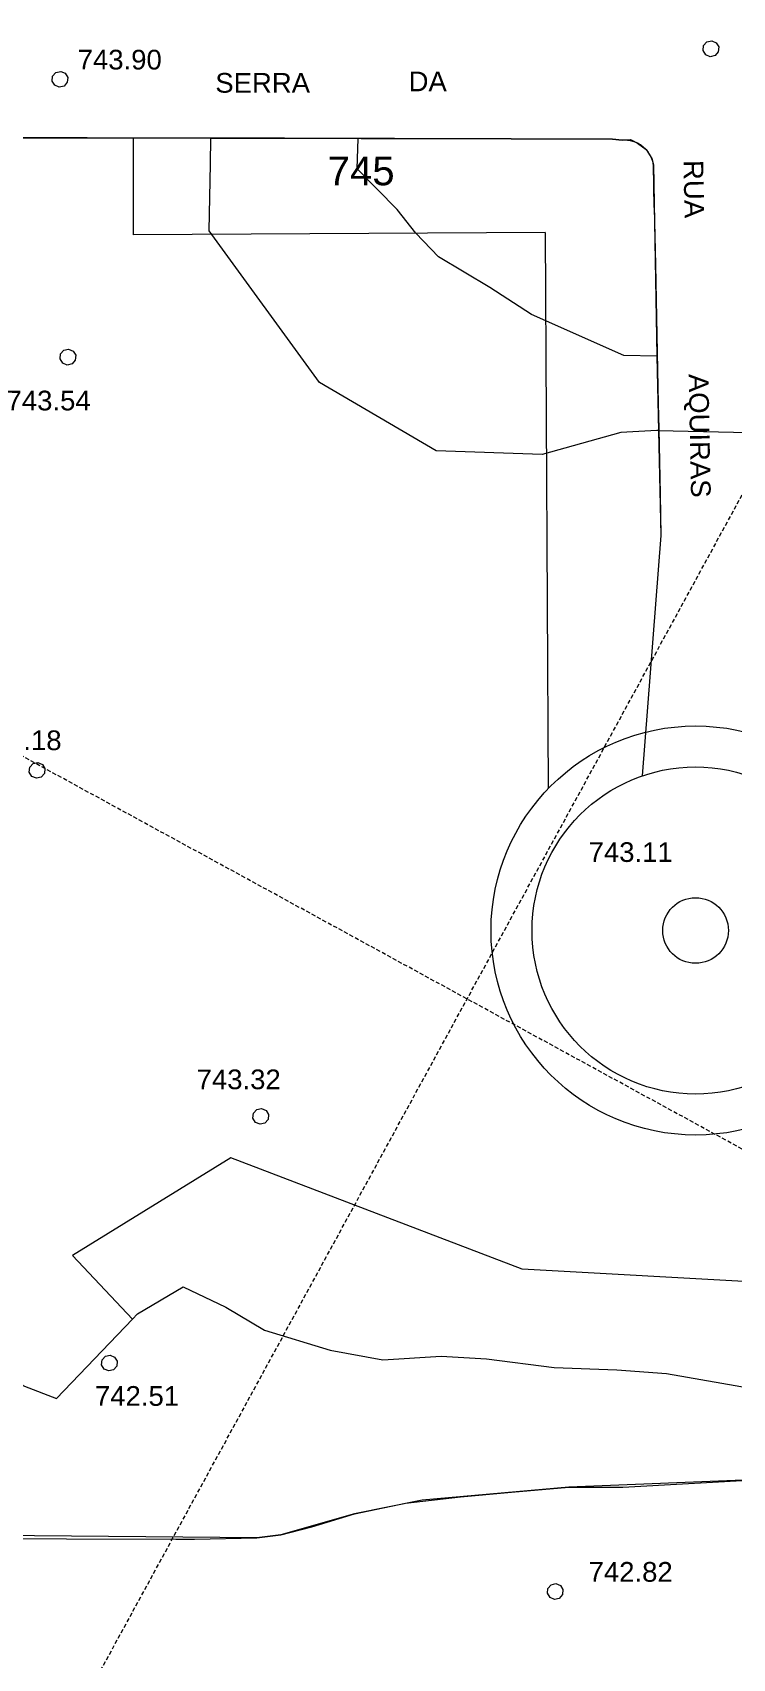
# Model space of a CAD drawing. Header units: feet. Extents: x 344914 to 345457, y 7396879 to 7397422.
# Drawn here: x 345159.3 to 345202, y 7397110.5 to 7397209.6 of the extents above; entities that cross this region are included whole.
import ezdxf

# ---------------------------------------------------------------- set-up
doc = ezdxf.new("R2010")
doc.units = ezdxf.units.FT
doc.header["$MEASUREMENT"] = 0
doc.linetypes.add('DASHED2', pattern=[0.375, 0.25, -0.125])
for name, color, linetype, lineweight in [('100_SIST_VIARIO_MEIO_FIO', 1, 'Continuous', 18), ('106_PRACAS_PARQUES_TOP', 9, 'Continuous', 18), ('160_P_SIMP_ASF_TOP', 7, 'Continuous', 18), ('164_P_SIMP_CONC_TOP', 7, 'Continuous', 18), ('198_RUA_ESCADARIA_E_TOP', 7, 'Continuous', 18), ('602_CURVA_MESTRA_TOP', 24, 'Continuous', 18), ('604_CURVA_INTERM', 7, 'Continuous', 18), ('606_PTO_COTADO', 7, 'Continuous', 18), ('608_PTO_COTADO_INTERVIA', 1, 'Continuous', 18), ('624_SEGM_CURVA_MESTRA', 14, 'Continuous', 18), ('626_SEGM_CURVA_INTERM', 7, 'Continuous', 18), ('902_MALHA_TEXTO_COORD_UTM', 8, 'DASHED2', 13), ('SMI_TERRENO', 7, 'Continuous', 18)]:
    doc.layers.add(name, color=color, linetype=linetype, lineweight=lineweight)
doc.styles.add('Style-Arial', font='arial.ttf')

# ---------------------------------------------------------------- blocks, each defined once
blk = doc.blocks.new('SP10')
at = {"layer": '608_PTO_COTADO_INTERVIA', "flags": 128}
blk.add_lwpolyline([(0.107, 0.474), (0.363, 0.326), (0.481, 0.051), (0.421, -0.245), (0.195, -0.442), (-0.101, -0.471), (-0.367, -0.324), (-0.485, -0.048), (-0.415, 0.247), (-0.189, 0.445), (0.107, 0.474)], dxfattribs=at)
blk = doc.blocks.new('SP09')
at = {"layer": '606_PTO_COTADO', "flags": 128}
blk.add_lwpolyline([(0.107, 0.474), (0.363, 0.326), (0.481, 0.05), (0.421, -0.246), (0.195, -0.442), (-0.101, -0.472), (-0.367, -0.324), (-0.485, -0.048), (-0.415, 0.247), (-0.189, 0.444), (0.107, 0.474)], dxfattribs=at)

msp = doc.modelspace()

# ---------------------------------------------------------------- linework, layer by layer
at = {"layer": '100_SIST_VIARIO_MEIO_FIO'}
for p, q in [((345197.21, 7397198.928), (345197.28, 7397195.428)), ((345197.28, 7397195.428), (345197.386, 7397190.089)), ((345197.386, 7397190.089), (345197.448, 7397186.973)), ((345197.448, 7397186.973), (345197.478, 7397185.447)), ((345197.478, 7397185.447), (345197.558, 7397181.457)), ((345197.558, 7397181.457), (345197.608, 7397178.933)), ((345197.608, 7397178.933), (345196.475, 7397164.292))]:
    msp.add_line(p, q, dxfattribs=at)
at = {"layer": '100_SIST_VIARIO_MEIO_FIO', "flags": 128}
for points in [[(345197.21, 7397198.928), (345197.16, 7397201.525), (345197.149, 7397201.585), (345197.143, 7397201.616), (345197.137, 7397201.646), (345197.13, 7397201.677), (345197.122, 7397201.706), (345197.114, 7397201.737), (345197.106, 7397201.766), (345197.096, 7397201.796), (345197.087, 7397201.825), (345197.076, 7397201.854), (345197.065, 7397201.884), (345197.055, 7397201.912), (345197.043, 7397201.941), (345197.03, 7397201.969), (345197.017, 7397201.998), (345197.004, 7397202.027), (345196.99, 7397202.054), (345196.976, 7397202.082), (345196.961, 7397202.109), (345196.946, 7397202.136), (345196.931, 7397202.162), (345196.915, 7397202.189), (345196.899, 7397202.215), (345196.881, 7397202.242), (345196.864, 7397202.267), (345196.846, 7397202.292), (345196.828, 7397202.318), (345196.809, 7397202.342), (345196.789, 7397202.366), (345196.77, 7397202.39), (345196.749, 7397202.414), (345196.729, 7397202.437), (345196.709, 7397202.46), (345196.688, 7397202.483), (345196.666, 7397202.505), (345196.644, 7397202.527), (345196.621, 7397202.549), (345196.598, 7397202.569), (345196.575, 7397202.59), (345196.552, 7397202.61), (345196.528, 7397202.63), (345196.504, 7397202.649), (345196.479, 7397202.668), (345196.455, 7397202.688), (345196.43, 7397202.706), (345196.404, 7397202.723), (345196.379, 7397202.74), (345196.352, 7397202.757), (345196.326, 7397202.774), (345196.299, 7397202.789), (345196.272, 7397202.804), (345196.245, 7397202.82), (345196.218, 7397202.834), (345196.19, 7397202.848), (345196.162, 7397202.862), (345196.134, 7397202.874), (345196.106, 7397202.887), (345196.077, 7397202.899), (345196.049, 7397202.91), (345196.02, 7397202.922), (345195.99, 7397202.932), (345195.961, 7397202.942), (345195.931, 7397202.952), (345195.901, 7397202.96), (345195.872, 7397202.969), (345195.841, 7397202.977), (345195.811, 7397202.984), (345195.782, 7397202.991), (345195.751, 7397202.998), (345195.72, 7397203.003), (345195.69, 7397203.008), (345195.659, 7397203.013), (345195.629, 7397203.018), (345195.597, 7397203.021), (345195.567, 7397203.024), (345195.536, 7397203.027), (345195.505, 7397203.028), (345195.474, 7397203.03), (345195.443, 7397203.031), (345195.412, 7397203.031), (345195.381, 7397203.032), (345195.35, 7397203.031), (345195.319, 7397203.03), (345195.288, 7397203.028), (345195.257, 7397203.026), (345194.662, 7397203.096), (345188.492, 7397203.111), (345181.378, 7397203.129), (345174.662, 7397203.145), (345170.203, 7397203.156), (345162.636, 7397203.174), (345155.497, 7397203.176)], [(345148.051, 7397117.837), (345168.051, 7397117.777), (345169.195, 7397117.774), (345172.98, 7397117.859), (345174.441, 7397118.04), (345176.341, 7397118.534), (345178.939, 7397119.317), (345182.05, 7397119.973), (345185.388, 7397120.366), (345188.516, 7397120.638), (345191.998, 7397120.943), (345195.29, 7397120.957), (345203.661, 7397121.416)]]:
    msp.add_lwpolyline(points, dxfattribs=at)
at = {"layer": '106_PRACAS_PARQUES_TOP'}
for p, q in [((345165.465, 7397197.269), (345165.473, 7397203.162)), ((345190.554, 7397197.414), (345165.465, 7397197.269)), ((345190.554, 7397197.414), (345190.749, 7397163.521)), ((345171.393, 7397141.028), (345161.752, 7397135.078)), ((345189.164, 7397134.228), (345171.393, 7397141.028)), ((345161.752, 7397135.078), (345165.409, 7397131.19, 743)), ((345207.335, 7397133.229), (345189.164, 7397134.228))]:
    msp.add_line(p, q, dxfattribs=at)
at = {"layer": '198_RUA_ESCADARIA_E_TOP'}
for radius in [12.464, 9.964, 2]:
    msp.add_circle((345199.723, 7397154.872), radius, dxfattribs=at)
at = {"layer": '604_CURVA_INTERM', "flags": 128}
for points, elevation in [([(345197.454, 7397185.331), (345197.357, 7397185.333), (345195.177, 7397185.217), (345190.372, 7397183.87), (345183.924, 7397184.096), (345176.795, 7397188.266), (345170.073, 7397197.511), (345170.167, 7397201.599), (345170.178, 7397203.156)], 744), ([(345197.454, 7397185.331), (345202.945, 7397185.221), (345204.447, 7397185.353), (345202.945, 7397185.221)], 744), ([(345114.216, 7397147.548), (345122.903, 7397145.052), (345125.896, 7397144.258), (345127.598, 7397143.471), (345129.684, 7397142.086), (345132.883, 7397140.903), (345136.632, 7397139.925), (345140.122, 7397138.755), (345143.044, 7397137.187), (345145.711, 7397135.83), (345148.245, 7397134.135), (345152.206, 7397131.27), (345152.43, 7397131.074), (345155.992, 7397128.696), (345158.818, 7397127.096), (345160.783, 7397126.345)], 743), ([(345165.409, 7397131.19), (345165.715, 7397131.511), (345168.5, 7397133.168), (345171.102, 7397131.924), (345173.462, 7397130.521), (345177.451, 7397129.3), (345180.671, 7397128.712), (345184.219, 7397128.929), (345186.974, 7397128.78), (345191.113, 7397128.251), (345194.916, 7397128.094), (345197.961, 7397127.879), (345203.419, 7397126.921), (345207.472, 7397125.667), (345209.816, 7397124.393), (345211.677, 7397123.203), (345213.781, 7397122.092), (345217.289, 7397121.196), (345217.576, 7397121.178), (345220.818, 7397120.977), (345220.817, 7397120.957)], 743)]:
    msp.add_lwpolyline(points, dxfattribs=dict(at, elevation=elevation))
at = {"layer": '624_SEGM_CURVA_MESTRA', "elevation": 745, "flags": 128}
msp.add_lwpolyline([(345197.363, 7397189.871), (345195.346, 7397189.904), (345189.724, 7397192.413), (345187.181, 7397194.05), (345184.061, 7397195.923), (345182.685, 7397197.366), (345181.539, 7397198.807), (345179.105, 7397201.281), (345179.167, 7397203.134)], dxfattribs=at)
at = {"layer": '626_SEGM_CURVA_INTERM', "elevation": 743, "flags": 128}
msp.add_lwpolyline([(345160.783, 7397126.345), (345165.409, 7397131.19)], dxfattribs=at)
at = {"layer": '902_MALHA_TEXTO_COORD_UTM', "flags": 128}
for points in [[(345089.986, 7396975.145), (345281.611, 7397326.257)], [(345250.949, 7397115.144), (345010.195, 7397246.539)]]:
    msp.add_lwpolyline(points, dxfattribs=at)
at = {"layer": 'SMI_TERRENO'}
for p, q in [((345155.497, 7397203.176), (345170.203, 7397203.156)), ((345170.203, 7397203.156), (345188.492, 7397203.111)), ((345188.492, 7397203.111), (345194.662, 7397203.096)), ((345194.662, 7397203.096), (345195.257, 7397203.026)), ((345195.257, 7397203.026), (345195.751, 7397203.065)), ((345195.751, 7397203.065), (345196.19, 7397202.848)), ((345196.19, 7397202.848), (345196.709, 7397202.46)), ((345196.709, 7397202.46), (345197.055, 7397201.912)), ((345197.055, 7397201.912), (345197.16, 7397201.525)), ((345197.16, 7397201.525), (345197.363, 7397189.871)), ((345197.363, 7397189.871), (345197.608, 7397178.933)), ((345197.608, 7397178.933), (345196.475, 7397164.292)), ((345191.998, 7397120.943), (345183.062, 7397120.159)), ((345203.661, 7397121.416), (345191.998, 7397120.943)), ((345183.062, 7397120.159), (345178.939, 7397119.317)), ((345178.939, 7397119.317), (345174.441, 7397118.04)), ((345172.98, 7397117.859), (345120.648, 7397118.357)), ((345174.441, 7397118.04), (345172.98, 7397117.859))]:
    msp.add_line(p, q, dxfattribs=at)

# ---------------------------------------------------------------- block references
at = {"layer": '606_PTO_COTADO'}
for p, rotation in [((345161.471, 7397189.813, 743.54), 331.3808118806767), ((345159.598, 7397164.632, 743.18), 331.3808118806767), ((345173.228, 7397143.547, 743.324), 331.3808118806767), ((345191.169, 7397114.593, 742.819), 331.3757899120435)]:
    msp.add_blockref('SP09', p, dxfattribs=dict(at, rotation=rotation))
at = {"layer": '608_PTO_COTADO_INTERVIA'}
for p, rotation in [((345200.662, 7397208.601, 748.226), 331.3757899120435), ((345160.984, 7397206.742, 743.901), 331.3757899120435), ((345163.999, 7397128.512, 742.515), 331.3808118806767)]:
    msp.add_blockref('SP10', p, dxfattribs=dict(at, rotation=rotation))

# ---------------------------------------------------------------- texts
at = {"layer": '160_P_SIMP_ASF_TOP', "color": 9, "style": 'Style-Arial'}
for s, p in [('743.90', (345162.067, 7397207.34, 743.901)), ('743.54', (345157.732, 7397186.566, 743.54)), ('743.18', (345155.959, 7397165.864, 743.18)), ('743.11', (345193.205, 7397159.052, 743.108)), ('743.32', (345169.316, 7397145.201, 743.324)), ('742.51', (345163.12, 7397125.91, 742.515)), ('742.82', (345193.204, 7397115.191, 742.819))]:
    msp.add_text(s, height=1.2, rotation=359.98812, dxfattribs=at).set_placement(p)
at = {"layer": '160_P_SIMP_ASF_TOP', "style": 'Style-Arial'}
for s, p in [('SERRA', (345170.454, 7397205.925)), ('DA', (345182.235, 7397206.011))]:
    msp.add_text(s, height=1.2, rotation=359.98812, dxfattribs=at).set_placement(p)
at = {"layer": '164_P_SIMP_CONC_TOP', "style": 'Style-Arial'}
for s, p in [('RUA', (345198.986, 7397201.809)), ('AQUIRAS', (345199.302, 7397188.781))]:
    msp.add_text(s, height=1.2, rotation=271.13969, dxfattribs=at).set_placement(p)
at = {"layer": '602_CURVA_MESTRA_TOP', "style": 'Style-Arial'}
msp.add_text('745', height=1.75, rotation=0.00305, dxfattribs=at).set_placement((345177.303, 7397200.284, 2235))

doc.saveas('drawing.dxf')
